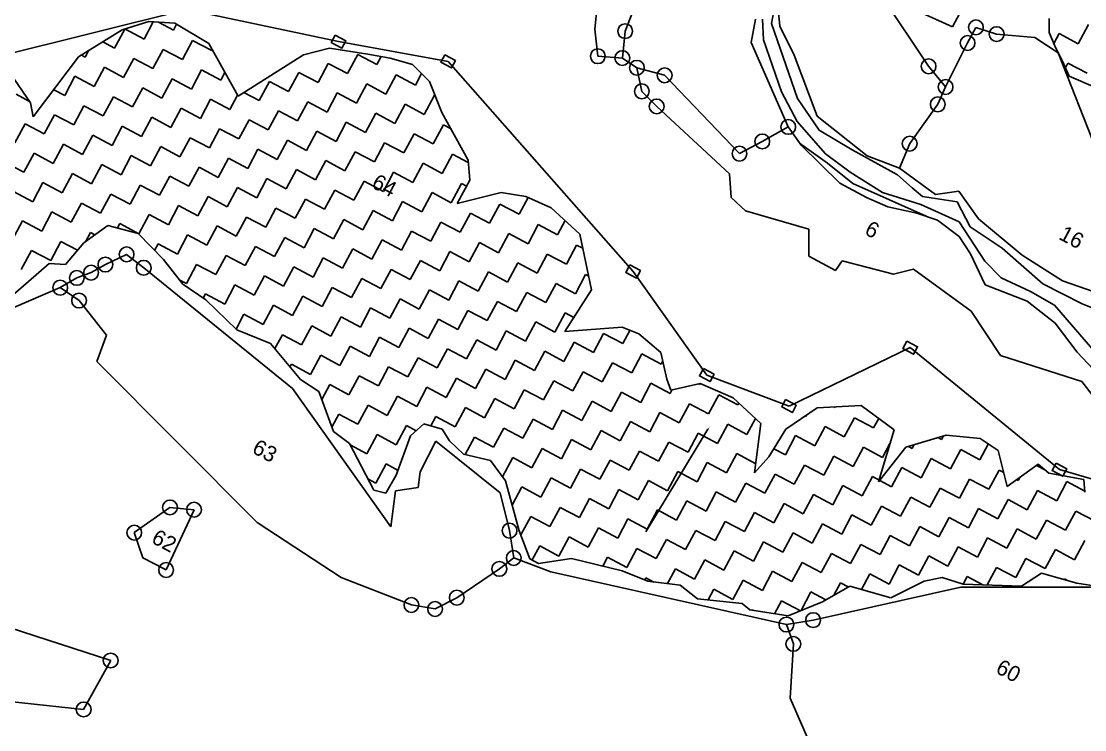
# Model space of a CAD drawing. Header units: metres. Extents: x 345339 to 348404, y 1759591 to 1762525.
# Drawn here: x 347132 to 347740, y 1760143 to 1760547 of the extents above; entities that cross this region are included whole.
import ezdxf

# ---------------------------------------------------------------- set-up
doc = ezdxf.new("R2010")
doc.units = ezdxf.units.M
for name, color, linetype in [('LINE_WATER', 4, 'Continuous'), ('POLY_HATCH', 12, 'Continuous'), ('POLY_PARCEL', 6, 'Continuous'), ('POLY_WATER', 4, 'Continuous'), ('SYM_ARROW', 1, 'Continuous'), ('TEXT_PARCEL', 7, 'Continuous')]:
    doc.layers.add(name, color=color, linetype=linetype)
doc.styles.add('TEXT_MAP', font='')
doc.styles.get('TEXT_MAP').set_extended_font_data('Kruti Dev 050')

msp = doc.modelspace()

# ---------------------------------------------------------------- linework, layer by layer
for points in [[(347311.3, 1760539.58), (347317.41, 1760536.33), (347315.15, 1760532.1), (347309.04, 1760535.36)], [(347373.98, 1760528.26), (347380.09, 1760525), (347377.84, 1760520.77), (347371.73, 1760524.03)], [(347479.72, 1760408.17), (347485.83, 1760404.92), (347483.58, 1760400.69), (347477.47, 1760403.95)], [(347638.13, 1760364.64), (347644.24, 1760361.38), (347641.99, 1760357.15), (347635.88, 1760360.41)], [(347521.8, 1760348.97), (347527.91, 1760345.72), (347525.66, 1760341.49), (347519.55, 1760344.75)], [(347568.82, 1760331.28), (347574.93, 1760328.02), (347572.68, 1760323.8), (347566.57, 1760327.05)], [(347723.39, 1760294.91), (347729.5, 1760291.66), (347727.25, 1760287.43), (347721.14, 1760290.69)]]:
    msp.add_lwpolyline(points, close=True)
for centre in [(347677.59, 1760543.97), (347477.09, 1760541.79), (347689.44, 1760540.11), (347672.84, 1760535.06), (347461.47, 1760527.48), (347475.48, 1760526.41), (347483.79, 1760520.88), (347650.54, 1760521.72), (347499.67, 1760516.58), (347486.62, 1760507.4), (347660.25, 1760509.89), (347495.12, 1760498.79), (347655.8, 1760500.01), (347570.3, 1760487.06), (347555.45, 1760478.76), (347639.73, 1760477.51), (347542.46, 1760471.79), (347192.1, 1760414.23), (347171.81, 1760403.79), (347180, 1760408.41), (347201.91, 1760406.54), (347163.66, 1760400.77), (347154.15, 1760395.21), (347164.94, 1760387.83), (347216.89, 1760269.59), (347230.68, 1760268.29), (347196.47, 1760255.2), (347411, 1760256.32), (347413.41, 1760240.72), (347214.7, 1760233.83), (347405.18, 1760234.48), (347380.86, 1760218.01), (347354.92, 1760213.85), (347368.43, 1760211.56), (347584.55, 1760205.16), (347569.31, 1760202.66), (347573.23, 1760191.58), (347183.03, 1760182.1), (347167.54, 1760154.12)]:
    msp.add_circle(centre, 4.23)
at = {"layer": 'LINE_WATER'}
for p, q in [((347560.65, 1760546.09), (347563.82, 1760562.92)), ((347556.21, 1760536.88), (347555.53, 1760548.58)), ((347575.57, 1760503.39), (347560.65, 1760546.09)), ((347566.43, 1760507.12), (347556.21, 1760536.88)), ((347575.38, 1760490.19), (347566.43, 1760507.12)), ((347587.92, 1760485.23), (347575.57, 1760503.39)), ((347591.61, 1760471.7), (347575.38, 1760490.19)), ((347606.85, 1760473.99), (347587.92, 1760485.23)), ((347592.67, 1760466.34), (347576.81, 1760477.75)), ((347605.76, 1760461.27), (347591.61, 1760471.7)), ((347632.8, 1760459.59), (347606.85, 1760473.99)), ((347607.17, 1760454.82), (347592.67, 1760466.34)), ((347624.28, 1760449.66), (347605.76, 1760461.27)), ((347641.07, 1760452.28), (347632.8, 1760459.59)), ((347649.21, 1760436.02), (347607.17, 1760454.82)), ((347647.13, 1760447.32), (347641.07, 1760452.28)), ((347646.06, 1760442.68), (347624.28, 1760449.66)), ((347666.95, 1760444.29), (347647.13, 1760447.32)), ((347668, 1760432.73), (347646.06, 1760442.68)), ((347674.36, 1760429.91), (347666.95, 1760444.29)), ((347682.76, 1760410.39), (347668, 1760432.73)), ((347692.65, 1760417.84), (347674.36, 1760429.91)), ((347715.92, 1760397.33), (347692.65, 1760417.84)), ((347692.12, 1760400.77), (347682.76, 1760410.39)), ((347708.85, 1760393.02), (347692.12, 1760400.77)), ((347738.28, 1760386), (347715.92, 1760397.33)), ((347722.61, 1760385.11), (347708.85, 1760393.02)), ((347759.52, 1760342.14), (347722.61, 1760385.11)), ((347747.78, 1760382.09), (347738.28, 1760386))]:
    msp.add_line(p, q, dxfattribs=at)
at = {"layer": 'POLY_HATCH'}
for p, q in [((347664.29, 1760544.36), (347671.46, 1760557.82)), ((347644.85, 1760552.95), (347664.29, 1760544.36)), ((347719.55, 1760548.94), (347719.56, 1760541.06)), ((347189.57, 1760542.58), (347164.66, 1760527.07)), ((347204.85, 1760547.23), (347189.57, 1760542.58)), ((347219.74, 1760546.33), (347204.85, 1760547.23)), ((347239.15, 1760534.71), (347219.74, 1760546.33)), ((347719.56, 1760541.06), (347722.49, 1760533.71)), ((347255.83, 1760504.72), (347239.15, 1760534.71)), ((347308.05, 1760532.01), (347293.3, 1760528.36)), ((347329.95, 1760528.66), (347308.05, 1760532.01)), ((347722.49, 1760533.71), (347727.82, 1760522.99)), ((347137.2, 1760500.76), (347121.36, 1760523.91)), ((347164.66, 1760527.07), (347138.77, 1760492.89)), ((347293.3, 1760528.36), (347255.83, 1760504.72)), ((347342.78, 1760526.3), (347329.95, 1760528.66)), ((347355.58, 1760522.68), (347342.78, 1760526.3)), ((347365.19, 1760513.09), (347355.58, 1760522.68)), ((347727.82, 1760522.99), (347730.97, 1760516.05)), ((347372.32, 1760495.22), (347365.19, 1760513.09)), ((347730.97, 1760516.05), (347745.97, 1760509.64)), ((347138.77, 1760492.89), (347137.2, 1760500.76)), ((347387.29, 1760468.05), (347372.32, 1760495.22)), ((347388.26, 1760456.66), (347387.29, 1760468.05)), ((347381.1, 1760443.21), (347388.26, 1760456.66)), ((347406.28, 1760449.62), (347381.1, 1760443.21)), ((347420.37, 1760447.23), (347406.28, 1760449.62)), ((347434.87, 1760440.79), (347420.37, 1760447.23)), ((347451.16, 1760425.71), (347434.87, 1760440.79)), ((347167.67, 1760420.82), (347181.32, 1760430.81)), ((347181.32, 1760430.81), (347198.63, 1760426.06)), ((347157.24, 1760408.46), (347167.67, 1760420.82)), ((347198.63, 1760426.06), (347213.17, 1760411.29)), ((347457.93, 1760393.96), (347451.16, 1760425.71)), ((347136.02, 1760398.66), (347147.9, 1760408.96)), ((347147.9, 1760408.96), (347157.24, 1760408.46)), ((347213.17, 1760411.29), (347224.18, 1760397.1)), ((347121.8, 1760386.41), (347136.02, 1760398.66)), ((347224.18, 1760397.1), (347237.34, 1760388.17)), ((347442.67, 1760370.11), (347457.93, 1760393.96)), ((347237.34, 1760388.17), (347255.1, 1760371.03)), ((347475.33, 1760372.54), (347442.67, 1760370.11)), ((347484.83, 1760368.75), (347475.33, 1760372.54)), ((347255.1, 1760371.03), (347274.41, 1760363.34)), ((347497.48, 1760358.16), (347484.83, 1760368.75)), ((347274.41, 1760363.34), (347291.58, 1760342.68)), ((347500.88, 1760342.91), (347497.48, 1760358.16)), ((347291.58, 1760342.68), (347302.02, 1760335.84)), ((347503.24, 1760336.53), (347500.88, 1760342.91)), ((347302.02, 1760335.84), (347310.28, 1760312.89)), ((347520.02, 1760340.39), (347503.24, 1760336.53)), ((347538.77, 1760332.32), (347520.02, 1760340.39)), ((347554.57, 1760317.51), (347538.77, 1760332.32)), ((347586.89, 1760326.51), (347568.89, 1760314.35)), ((347611.95, 1760327.87), (347586.89, 1760326.51)), ((347630.8, 1760313.99), (347611.95, 1760327.87)), ((347354.44, 1760310.47), (347361.94, 1760317.35)), ((347361.94, 1760317.35), (347372.48, 1760314.29)), ((347551.07, 1760289.31), (347554.57, 1760317.51)), ((347310.28, 1760312.89), (347319.45, 1760306.09)), ((347372.48, 1760314.29), (347376.61, 1760307.62)), ((347568.89, 1760314.35), (347559.13, 1760298.44)), ((347621.95, 1760284.16), (347630.8, 1760313.99)), ((347660.54, 1760310.93), (347637.62, 1760303.96)), ((347679.95, 1760308.91), (347660.54, 1760310.93)), ((347319.45, 1760306.09), (347333.43, 1760279.45)), ((347346.28, 1760287.95), (347354.44, 1760310.47)), ((347376.61, 1760307.62), (347384.75, 1760300.08)), ((347690.39, 1760302.07), (347679.95, 1760308.91)), ((347384.75, 1760300.08), (347400.07, 1760296.39)), ((347637.62, 1760303.96), (347621.95, 1760284.16)), ((347695.42, 1760281.48), (347690.39, 1760302.07)), ((347400.07, 1760296.39), (347408.62, 1760284.8)), ((347559.13, 1760298.44), (347551.07, 1760289.31)), ((347713.19, 1760294.4), (347695.42, 1760281.48)), ((347719.37, 1760289.18), (347713.19, 1760294.4)), ((347340.21, 1760277.76), (347346.28, 1760287.95)), ((347739.25, 1760285.63), (347719.37, 1760289.18)), ((347408.62, 1760284.8), (347416.49, 1760256.3)), ((347739.82, 1760278.29), (347739.25, 1760285.63)), ((347333.43, 1760279.45), (347340.21, 1760277.76)), ((347416.49, 1760256.3), (347422.65, 1760240.23)), ((347422.65, 1760240.23), (347427.64, 1760237.57)), ((347427.64, 1760237.57), (347446.41, 1760240.36)), ((347446.41, 1760240.36), (347475.29, 1760233.29)), ((347475.29, 1760233.29), (347490.05, 1760227.35)), ((347703.57, 1760224.65), (347715.13, 1760231.93)), ((347715.13, 1760231.93), (347735.2, 1760226.35)), ((347490.05, 1760227.35), (347508.55, 1760225.18)), ((347628.91, 1760217.98), (347648.04, 1760227.37)), ((347648.04, 1760227.37), (347658.21, 1760229.63)), ((347658.21, 1760229.63), (347670.24, 1760225.78)), ((347670.24, 1760225.78), (347703.57, 1760224.65)), ((347735.2, 1760226.35), (347745.27, 1760224.82)), ((347508.55, 1760225.18), (347518.46, 1760217.35)), ((347589.93, 1760215.72), (347605.58, 1760224.66)), ((347605.58, 1760224.66), (347628.91, 1760217.98)), ((347518.46, 1760217.35), (347543.91, 1760214.66)), ((347543.91, 1760214.66), (347548.37, 1760211)), ((347570.27, 1760207.65), (347589.93, 1760215.72)), ((347548.37, 1760211), (347570.27, 1760207.65))]:
    msp.add_line(p, q, dxfattribs=at)
at = {"layer": 'POLY_HATCH', "linetype": 'Continuous'}
for p, q in [((347185.24, 1760532.11), (347191.06, 1760543.03)), ((347191.14, 1760543.06), (347202.06, 1760537.23)), ((347202.06, 1760537.23), (347207.31, 1760547.08)), ((347210.38, 1760546.9), (347218.88, 1760542.36)), ((347218.88, 1760542.36), (347220.69, 1760545.76)), ((347736.08, 1760534.53), (347741.93, 1760545.51)), ((347178.51, 1760535.69), (347185.24, 1760532.11)), ((347224.01, 1760525.54), (347229.86, 1760536.51)), ((347229.86, 1760536.51), (347240.84, 1760530.67)), ((347722.09, 1760534.72), (347725.11, 1760540.38)), ((347725.11, 1760540.38), (347736.08, 1760534.53)), ((347168.42, 1760526.98), (347170.35, 1760530.61)), ((347207.19, 1760520.41), (347213.04, 1760531.39)), ((347213.04, 1760531.39), (347224.01, 1760525.54)), ((347240.84, 1760530.67), (347241.11, 1760531.19)), ((347166.31, 1760528.1), (347168.42, 1760526.98)), ((347190.37, 1760515.28), (347196.21, 1760526.26)), ((347196.21, 1760526.26), (347207.19, 1760520.41)), ((347318.38, 1760517.53), (347324.23, 1760528.51)), ((347324.23, 1760528.51), (347335.21, 1760522.66)), ((347335.21, 1760522.66), (347337.65, 1760527.25)), ((347728.79, 1760520.85), (347730.23, 1760523.56)), ((347730.23, 1760523.56), (347741.21, 1760517.71)), ((347173.54, 1760510.16), (347179.39, 1760521.13)), ((347179.39, 1760521.13), (347190.37, 1760515.28)), ((347229.14, 1760508.72), (347234.99, 1760519.69)), ((347234.99, 1760519.69), (347245.96, 1760513.84)), ((347245.96, 1760513.84), (347248.31, 1760518.24)), ((347284.74, 1760507.28), (347290.58, 1760518.25)), ((347290.58, 1760518.25), (347301.56, 1760512.4)), ((347301.56, 1760512.4), (347307.41, 1760523.38)), ((347307.41, 1760523.38), (347318.38, 1760517.53)), ((347357.16, 1760510.97), (347360.68, 1760517.59)), ((347156.72, 1760505.03), (347162.57, 1760516)), ((347162.57, 1760516), (347173.54, 1760510.16)), ((347212.32, 1760503.59), (347218.16, 1760514.56)), ((347218.16, 1760514.56), (347229.14, 1760508.72)), ((347267.91, 1760502.15), (347273.76, 1760513.12)), ((347273.76, 1760513.12), (347284.74, 1760507.28)), ((347323.51, 1760500.71), (347329.36, 1760511.68)), ((347329.36, 1760511.68), (347340.33, 1760505.84)), ((347340.33, 1760505.84), (347346.18, 1760516.81)), ((347346.18, 1760516.81), (347357.16, 1760510.97)), ((347128.92, 1760505.75), (347136.58, 1760501.67)), ((347150.48, 1760508.35), (347156.72, 1760505.03)), ((347195.49, 1760498.46), (347201.34, 1760509.44)), ((347201.34, 1760509.44), (347212.32, 1760503.59)), ((347251.09, 1760497.02), (347255.5, 1760505.3)), ((347259.15, 1760506.82), (347267.91, 1760502.15)), ((347306.69, 1760495.58), (347312.54, 1760506.56)), ((347312.54, 1760506.56), (347323.51, 1760500.71)), ((347161.85, 1760488.21), (347167.7, 1760499.18)), ((347167.7, 1760499.18), (347178.67, 1760493.33)), ((347178.67, 1760493.33), (347184.52, 1760504.31)), ((347184.52, 1760504.31), (347195.49, 1760498.46)), ((347234.27, 1760491.89), (347240.12, 1760502.87)), ((347240.12, 1760502.87), (347251.09, 1760497.02)), ((347289.86, 1760490.45), (347295.71, 1760501.43)), ((347295.71, 1760501.43), (347306.69, 1760495.58)), ((347345.46, 1760489.01), (347351.31, 1760499.99)), ((347351.31, 1760499.99), (347362.29, 1760494.14)), ((347362.29, 1760494.14), (347368.13, 1760505.12)), ((347368.13, 1760505.12), (347368.43, 1760504.96)), ((347145.02, 1760483.08), (347150.87, 1760494.05)), ((347150.87, 1760494.05), (347161.85, 1760488.21)), ((347217.44, 1760486.77), (347223.29, 1760497.74)), ((347223.29, 1760497.74), (347234.27, 1760491.89)), ((347273.04, 1760485.33), (347278.89, 1760496.3)), ((347278.89, 1760496.3), (347289.86, 1760490.45)), ((347328.64, 1760483.89), (347334.49, 1760494.86)), ((347334.49, 1760494.86), (347345.46, 1760489.01)), ((347128.2, 1760477.95), (347134.05, 1760488.92)), ((347134.05, 1760488.92), (347145.02, 1760483.08)), ((347183.8, 1760476.51), (347189.65, 1760487.49)), ((347189.65, 1760487.49), (347200.62, 1760481.64)), ((347200.62, 1760481.64), (347206.47, 1760492.61)), ((347206.47, 1760492.61), (347217.44, 1760486.77)), ((347256.22, 1760480.2), (347262.07, 1760491.17)), ((347262.07, 1760491.17), (347273.04, 1760485.33)), ((347311.82, 1760478.76), (347317.66, 1760489.73)), ((347317.66, 1760489.73), (347328.64, 1760483.89)), ((347367.41, 1760477.32), (347373.26, 1760488.29)), ((347373.26, 1760488.29), (347377.33, 1760486.13)), ((347166.98, 1760471.38), (347172.82, 1760482.36)), ((347172.82, 1760482.36), (347183.8, 1760476.51)), ((347222.57, 1760469.94), (347228.42, 1760480.92)), ((347228.42, 1760480.92), (347239.4, 1760475.07)), ((347239.4, 1760475.07), (347245.24, 1760486.05)), ((347245.24, 1760486.05), (347256.22, 1760480.2)), ((347294.99, 1760473.63), (347300.84, 1760484.61)), ((347300.84, 1760484.61), (347311.82, 1760478.76)), ((347350.59, 1760472.19), (347356.44, 1760483.17)), ((347356.44, 1760483.17), (347367.41, 1760477.32)), ((347150.15, 1760466.25), (347156, 1760477.23)), ((347156, 1760477.23), (347166.98, 1760471.38)), ((347205.75, 1760464.81), (347211.6, 1760475.79)), ((347211.6, 1760475.79), (347222.57, 1760469.94)), ((347278.17, 1760468.5), (347284.02, 1760479.48)), ((347284.02, 1760479.48), (347294.99, 1760473.63)), ((347333.77, 1760467.06), (347339.61, 1760478.04)), ((347339.61, 1760478.04), (347350.59, 1760472.19)), ((347133.33, 1760461.13), (347139.18, 1760472.1)), ((347139.18, 1760472.1), (347150.15, 1760466.25)), ((347188.93, 1760459.69), (347194.77, 1760470.66)), ((347194.77, 1760470.66), (347205.75, 1760464.81)), ((347244.52, 1760458.25), (347250.37, 1760469.22)), ((347250.37, 1760469.22), (347261.35, 1760463.38)), ((347261.35, 1760463.38), (347267.19, 1760474.35)), ((347267.19, 1760474.35), (347278.17, 1760468.5)), ((347316.94, 1760461.94), (347322.79, 1760472.91)), ((347322.79, 1760472.91), (347333.77, 1760467.06)), ((347372.54, 1760460.5), (347378.39, 1760471.47)), ((347378.39, 1760471.47), (347387.41, 1760466.66)), ((347122.35, 1760466.97), (347133.33, 1760461.13)), ((347172.1, 1760454.56), (347177.95, 1760465.53)), ((347177.95, 1760465.53), (347188.93, 1760459.69)), ((347227.7, 1760453.12), (347233.55, 1760464.09)), ((347233.55, 1760464.09), (347244.52, 1760458.25)), ((347300.12, 1760456.81), (347305.97, 1760467.78)), ((347305.97, 1760467.78), (347316.94, 1760461.94)), ((347355.72, 1760455.37), (347361.57, 1760466.34)), ((347361.57, 1760466.34), (347372.54, 1760460.5)), ((347155.28, 1760449.43), (347161.13, 1760460.41)), ((347161.13, 1760460.41), (347172.1, 1760454.56)), ((347210.88, 1760447.99), (347216.72, 1760458.97)), ((347216.72, 1760458.97), (347227.7, 1760453.12)), ((347266.47, 1760446.55), (347272.32, 1760457.53)), ((347272.32, 1760457.53), (347283.3, 1760451.68)), ((347283.3, 1760451.68), (347289.15, 1760462.66)), ((347289.15, 1760462.66), (347300.12, 1760456.81)), ((347338.89, 1760450.24), (347344.74, 1760461.22)), ((347344.74, 1760461.22), (347355.72, 1760455.37)), ((347138.46, 1760444.3), (347144.3, 1760455.28)), ((347144.3, 1760455.28), (347155.28, 1760449.43)), ((347194.05, 1760442.86), (347199.9, 1760453.84)), ((347199.9, 1760453.84), (347210.88, 1760447.99)), ((347249.65, 1760441.42), (347255.5, 1760452.4)), ((347255.5, 1760452.4), (347266.47, 1760446.55)), ((347305.25, 1760439.98), (347311.1, 1760450.96)), ((347311.1, 1760450.96), (347322.07, 1760445.11)), ((347322.07, 1760445.11), (347327.92, 1760456.09)), ((347327.92, 1760456.09), (347338.89, 1760450.24)), ((347377.67, 1760443.67), (347383.52, 1760454.65)), ((347383.52, 1760454.65), (347386.38, 1760453.12)), ((347127.48, 1760450.15), (347138.46, 1760444.3)), ((347177.23, 1760437.74), (347183.08, 1760448.71)), ((347183.08, 1760448.71), (347194.05, 1760442.86)), ((347232.83, 1760436.3), (347238.68, 1760447.27)), ((347238.68, 1760447.27), (347249.65, 1760441.42)), ((347288.43, 1760434.86), (347294.27, 1760445.83)), ((347294.27, 1760445.83), (347305.25, 1760439.98)), ((347360.85, 1760438.55), (347366.69, 1760449.52)), ((347366.69, 1760449.52), (347377.67, 1760443.67)), ((347416.44, 1760437.11), (347421.56, 1760446.7)), ((347143.59, 1760427.48), (347149.43, 1760438.46)), ((347149.43, 1760438.46), (347160.41, 1760432.61)), ((347160.41, 1760432.61), (347166.26, 1760443.58)), ((347166.26, 1760443.58), (347177.23, 1760437.74)), ((347216.01, 1760431.17), (347221.85, 1760442.14)), ((347221.85, 1760442.14), (347232.83, 1760436.3)), ((347271.6, 1760429.73), (347277.45, 1760440.7)), ((347277.45, 1760440.7), (347288.43, 1760434.86)), ((347327.2, 1760428.29), (347333.05, 1760439.26)), ((347333.05, 1760439.26), (347344.02, 1760433.42)), ((347344.02, 1760433.42), (347349.87, 1760444.39)), ((347349.87, 1760444.39), (347360.85, 1760438.55)), ((347399.62, 1760431.98), (347405.47, 1760442.95)), ((347405.47, 1760442.95), (347416.44, 1760437.11)), ((347126.76, 1760422.35), (347132.61, 1760433.33)), ((347132.61, 1760433.33), (347143.59, 1760427.48)), ((347199.18, 1760426.04), (347205.03, 1760437.02)), ((347205.03, 1760437.02), (347216.01, 1760431.17)), ((347254.78, 1760424.6), (347260.63, 1760435.58)), ((347260.63, 1760435.58), (347271.6, 1760429.73)), ((347310.38, 1760423.16), (347316.22, 1760434.14)), ((347316.22, 1760434.14), (347327.2, 1760428.29)), ((347365.97, 1760421.72), (347371.82, 1760432.7)), ((347371.82, 1760432.7), (347382.8, 1760426.85)), ((347382.8, 1760426.85), (347388.64, 1760437.83)), ((347388.64, 1760437.83), (347399.62, 1760431.98)), ((347438.39, 1760425.41), (347442.72, 1760433.52)), ((347168.57, 1760421.48), (347171.38, 1760426.76)), ((347171.38, 1760426.76), (347173.93, 1760425.4)), ((347186.83, 1760429.3), (347188.21, 1760431.89)), ((347188.21, 1760431.89), (347199.18, 1760426.04)), ((347237.96, 1760419.47), (347243.8, 1760430.45)), ((347243.8, 1760430.45), (347254.78, 1760424.6)), ((347293.55, 1760418.03), (347299.4, 1760429.01)), ((347299.4, 1760429.01), (347310.38, 1760423.16)), ((347349.15, 1760416.59), (347355, 1760427.57)), ((347355, 1760427.57), (347365.97, 1760421.72)), ((347421.57, 1760420.28), (347427.42, 1760431.26)), ((347427.42, 1760431.26), (347438.39, 1760425.41)), ((347148.71, 1760410.66), (347154.56, 1760421.63)), ((347154.56, 1760421.63), (347164.08, 1760416.56)), ((347208.14, 1760416.4), (347210.16, 1760420.19)), ((347210.16, 1760420.19), (347221.13, 1760414.35)), ((347221.13, 1760414.35), (347226.98, 1760425.32)), ((347226.98, 1760425.32), (347237.96, 1760419.47)), ((347276.73, 1760412.91), (347282.58, 1760423.88)), ((347282.58, 1760423.88), (347293.55, 1760418.03)), ((347332.33, 1760411.47), (347338.17, 1760422.44)), ((347338.17, 1760422.44), (347349.15, 1760416.59)), ((347387.92, 1760410.03), (347393.77, 1760421)), ((347393.77, 1760421), (347404.75, 1760415.15)), ((347404.75, 1760415.15), (347410.59, 1760426.13)), ((347410.59, 1760426.13), (347421.57, 1760420.28)), ((347131.89, 1760405.53), (347137.74, 1760416.5)), ((347137.74, 1760416.5), (347148.71, 1760410.66)), ((347259.91, 1760407.78), (347265.75, 1760418.75)), ((347265.75, 1760418.75), (347276.73, 1760412.91)), ((347315.5, 1760406.34), (347321.35, 1760417.31)), ((347321.35, 1760417.31), (347332.33, 1760411.47)), ((347371.1, 1760404.9), (347376.95, 1760415.87)), ((347376.95, 1760415.87), (347387.92, 1760410.03)), ((347426.7, 1760403.46), (347432.55, 1760414.43)), ((347432.55, 1760414.43), (347443.52, 1760408.59)), ((347443.52, 1760408.59), (347449.37, 1760419.56)), ((347449.37, 1760419.56), (347452.87, 1760417.7)), ((347226.26, 1760397.52), (347232.11, 1760408.5)), ((347232.11, 1760408.5), (347243.08, 1760402.65)), ((347243.08, 1760402.65), (347248.93, 1760413.63)), ((347248.93, 1760413.63), (347259.91, 1760407.78)), ((347298.68, 1760401.21), (347304.53, 1760412.19)), ((347304.53, 1760412.19), (347315.5, 1760406.34)), ((347354.28, 1760399.77), (347360.13, 1760410.75)), ((347360.13, 1760410.75), (347371.1, 1760404.9)), ((347409.88, 1760398.33), (347415.72, 1760409.31)), ((347415.72, 1760409.31), (347426.7, 1760403.46)), ((347265.03, 1760390.95), (347270.88, 1760401.93)), ((347270.88, 1760401.93), (347281.86, 1760396.08)), ((347281.86, 1760396.08), (347287.71, 1760407.06)), ((347287.71, 1760407.06), (347298.68, 1760401.21)), ((347337.45, 1760394.64), (347343.3, 1760405.62)), ((347343.3, 1760405.62), (347354.28, 1760399.77)), ((347393.05, 1760393.2), (347398.9, 1760404.18)), ((347398.9, 1760404.18), (347409.88, 1760398.33)), ((347448.65, 1760391.76), (347454.5, 1760402.74)), ((347454.5, 1760402.74), (347456.26, 1760401.8)), ((347222.15, 1760399.71), (347226.26, 1760397.52)), ((347248.21, 1760385.83), (347254.06, 1760396.8)), ((347254.06, 1760396.8), (347265.03, 1760390.95)), ((347320.63, 1760389.52), (347326.48, 1760400.49)), ((347326.48, 1760400.49), (347337.45, 1760394.64)), ((347376.23, 1760388.08), (347382.08, 1760399.05)), ((347382.08, 1760399.05), (347393.05, 1760393.2)), ((347431.83, 1760386.64), (347437.67, 1760397.61)), ((347437.67, 1760397.61), (347448.65, 1760391.76)), ((347235.89, 1760389.15), (347237.24, 1760391.67)), ((347237.24, 1760391.67), (347248.21, 1760385.83)), ((347286.99, 1760379.26), (347292.83, 1760390.24)), ((347292.83, 1760390.24), (347303.81, 1760384.39)), ((347303.81, 1760384.39), (347309.66, 1760395.36)), ((347309.66, 1760395.36), (347320.63, 1760389.52)), ((347359.41, 1760382.95), (347365.25, 1760393.92)), ((347365.25, 1760393.92), (347376.23, 1760388.08)), ((347415, 1760381.51), (347420.85, 1760392.48)), ((347420.85, 1760392.48), (347431.83, 1760386.64)), ((347270.16, 1760374.13), (347276.01, 1760385.11)), ((347276.01, 1760385.11), (347286.99, 1760379.26)), ((347325.76, 1760372.69), (347331.61, 1760383.67)), ((347331.61, 1760383.67), (347342.58, 1760377.82)), ((347342.58, 1760377.82), (347348.43, 1760388.8)), ((347348.43, 1760388.8), (347359.41, 1760382.95)), ((347398.18, 1760376.38), (347404.03, 1760387.36)), ((347404.03, 1760387.36), (347415, 1760381.51)), ((347254.65, 1760371.47), (347259.19, 1760379.98)), ((347259.19, 1760379.98), (347270.16, 1760374.13)), ((347308.94, 1760367.56), (347314.78, 1760378.54)), ((347314.78, 1760378.54), (347325.76, 1760372.69)), ((347381.36, 1760371.25), (347387.2, 1760382.23)), ((347387.2, 1760382.23), (347398.18, 1760376.38)), ((347436.95, 1760369.81), (347442.8, 1760380.79)), ((347442.8, 1760380.79), (347447.8, 1760378.13)), ((347292.11, 1760362.44), (347297.96, 1760373.41)), ((347297.96, 1760373.41), (347308.94, 1760367.56)), ((347347.71, 1760361), (347353.56, 1760371.97)), ((347353.56, 1760371.97), (347364.53, 1760366.12)), ((347364.53, 1760366.12), (347370.38, 1760377.1)), ((347370.38, 1760377.1), (347381.36, 1760371.25)), ((347420.13, 1760364.69), (347425.98, 1760375.66)), ((347425.98, 1760375.66), (347436.95, 1760369.81)), ((347276.91, 1760360.34), (347281.14, 1760368.28)), ((347281.14, 1760368.28), (347292.11, 1760362.44)), ((347330.89, 1760355.87), (347336.74, 1760366.84)), ((347336.74, 1760366.84), (347347.71, 1760361)), ((347403.31, 1760359.56), (347409.16, 1760370.53)), ((347409.16, 1760370.53), (347420.13, 1760364.69)), ((347458.9, 1760358.12), (347464.75, 1760369.09)), ((347464.75, 1760369.09), (347475.73, 1760363.25)), ((347475.73, 1760363.25), (347479.74, 1760370.78)), ((347314.06, 1760350.74), (347319.91, 1760361.72)), ((347319.91, 1760361.72), (347330.89, 1760355.87)), ((347369.66, 1760349.3), (347375.51, 1760360.28)), ((347375.51, 1760360.28), (347386.48, 1760354.43)), ((347386.48, 1760354.43), (347392.33, 1760365.41)), ((347392.33, 1760365.41), (347403.31, 1760359.56)), ((347442.08, 1760352.99), (347447.93, 1760363.97)), ((347447.93, 1760363.97), (347458.9, 1760358.12)), ((347297.24, 1760345.61), (347303.09, 1760356.59)), ((347303.09, 1760356.59), (347314.06, 1760350.74)), ((347352.84, 1760344.17), (347358.69, 1760355.15)), ((347358.69, 1760355.15), (347369.66, 1760349.3)), ((347408.44, 1760342.73), (347414.28, 1760353.71)), ((347414.28, 1760353.71), (347425.26, 1760347.86)), ((347425.26, 1760347.86), (347431.11, 1760358.84)), ((347431.11, 1760358.84), (347442.08, 1760352.99)), ((347480.86, 1760346.42), (347486.7, 1760357.4)), ((347486.7, 1760357.4), (347497.68, 1760351.55)), ((347285.49, 1760350.01), (347286.27, 1760351.46)), ((347286.27, 1760351.46), (347297.24, 1760345.61)), ((347336.02, 1760339.05), (347341.86, 1760350.02)), ((347341.86, 1760350.02), (347352.84, 1760344.17)), ((347391.61, 1760337.61), (347397.46, 1760348.58)), ((347397.46, 1760348.58), (347408.44, 1760342.73)), ((347464.03, 1760341.29), (347469.88, 1760352.27)), ((347469.88, 1760352.27), (347480.86, 1760346.42)), ((347497.68, 1760351.55), (347498.58, 1760353.24)), ((347319.19, 1760333.92), (347325.04, 1760344.89)), ((347325.04, 1760344.89), (347336.02, 1760339.05)), ((347374.79, 1760332.48), (347380.64, 1760343.45)), ((347380.64, 1760343.45), (347391.61, 1760337.61)), ((347430.39, 1760331.04), (347436.23, 1760342.01)), ((347436.23, 1760342.01), (347447.21, 1760336.17)), ((347447.21, 1760336.17), (347453.06, 1760347.14)), ((347453.06, 1760347.14), (347464.03, 1760341.29)), ((347303.67, 1760331.24), (347308.22, 1760339.77)), ((347308.22, 1760339.77), (347319.19, 1760333.92)), ((347357.97, 1760327.35), (347363.81, 1760338.33)), ((347363.81, 1760338.33), (347374.79, 1760332.48)), ((347413.56, 1760325.91), (347419.41, 1760336.89)), ((347419.41, 1760336.89), (347430.39, 1760331.04)), ((347469.16, 1760324.47), (347475.01, 1760335.45)), ((347475.01, 1760335.45), (347485.98, 1760329.6)), ((347485.98, 1760329.6), (347491.83, 1760340.58)), ((347491.83, 1760340.58), (347502.81, 1760334.73)), ((347502.81, 1760334.73), (347503.84, 1760336.67)), ((347519.05, 1760340.16), (347519.63, 1760339.86)), ((347519.63, 1760339.86), (347519.9, 1760340.36)), ((347341.14, 1760322.22), (347346.99, 1760333.2)), ((347346.99, 1760333.2), (347357.97, 1760327.35)), ((347396.74, 1760320.78), (347402.59, 1760331.76)), ((347402.59, 1760331.76), (347413.56, 1760325.91)), ((347452.34, 1760319.34), (347458.19, 1760330.32)), ((347458.19, 1760330.32), (347469.16, 1760324.47)), ((347524.76, 1760323.03), (347530.61, 1760334.01)), ((347530.61, 1760334.01), (347541.58, 1760328.16)), ((347541.58, 1760328.16), (347542.12, 1760329.18)), ((347309.35, 1760315.45), (347313.34, 1760322.94)), ((347313.34, 1760322.94), (347324.32, 1760317.1)), ((347324.32, 1760317.1), (347330.17, 1760328.07)), ((347330.17, 1760328.07), (347341.14, 1760322.22)), ((347379.92, 1760315.66), (347385.76, 1760326.63)), ((347385.76, 1760326.63), (347396.74, 1760320.78)), ((347435.51, 1760314.22), (347441.36, 1760325.19)), ((347441.36, 1760325.19), (347452.34, 1760319.34)), ((347491.11, 1760312.78), (347496.96, 1760323.75)), ((347496.96, 1760323.75), (347507.93, 1760317.9)), ((347507.93, 1760317.9), (347513.78, 1760328.88)), ((347513.78, 1760328.88), (347524.76, 1760323.03)), ((347596.59, 1760327.03), (347597.18, 1760326.72)), ((347597.18, 1760326.72), (347597.37, 1760327.08)), ((347366.09, 1760316.14), (347368.94, 1760321.5)), ((347368.94, 1760321.5), (347379.92, 1760315.66)), ((347418.69, 1760309.09), (347424.54, 1760320.06)), ((347424.54, 1760320.06), (347435.51, 1760314.22)), ((347474.29, 1760307.65), (347480.14, 1760318.62)), ((347480.14, 1760318.62), (347491.11, 1760312.78)), ((347529.89, 1760306.21), (347535.73, 1760317.18)), ((347535.73, 1760317.18), (347546.71, 1760311.34)), ((347546.71, 1760311.34), (347551.52, 1760320.36)), ((347579.94, 1760321.81), (347580.35, 1760321.59)), ((347580.35, 1760321.59), (347580.77, 1760322.37)), ((347602.31, 1760309.9), (347608.15, 1760320.87)), ((347608.15, 1760320.87), (347619.13, 1760315.03)), ((347619.13, 1760315.03), (347622.02, 1760320.45)), ((347329.45, 1760300.27), (347335.3, 1760311.25)), ((347335.3, 1760311.25), (347346.27, 1760305.4)), ((347346.27, 1760305.4), (347352.12, 1760316.38)), ((347352.12, 1760316.38), (347357.66, 1760313.42)), ((347401.87, 1760303.96), (347407.72, 1760314.94)), ((347407.72, 1760314.94), (347418.69, 1760309.09)), ((347457.47, 1760302.52), (347463.31, 1760313.5)), ((347463.31, 1760313.5), (347474.29, 1760307.65)), ((347513.06, 1760301.08), (347518.91, 1760312.06)), ((347518.91, 1760312.06), (347529.89, 1760306.21)), ((347585.48, 1760304.77), (347591.33, 1760315.75)), ((347591.33, 1760315.75), (347602.31, 1760309.9)), ((347319.81, 1760305.41), (347329.45, 1760300.27)), ((347385.6, 1760299.87), (347390.89, 1760309.81)), ((347390.89, 1760309.81), (347401.87, 1760303.96)), ((347440.64, 1760297.39), (347446.49, 1760308.37)), ((347446.49, 1760308.37), (347457.47, 1760302.52)), ((347496.24, 1760295.95), (347502.09, 1760306.93)), ((347502.09, 1760306.93), (347513.06, 1760301.08)), ((347568.66, 1760299.64), (347574.51, 1760310.62)), ((347574.51, 1760310.62), (347585.48, 1760304.77)), ((347624.26, 1760298.2), (347628.45, 1760306.07)), ((347641.08, 1760303.33), (347642.15, 1760305.34)), ((347655.9, 1760309.52), (347657.9, 1760308.46)), ((347657.9, 1760308.46), (347658.97, 1760310.45)), ((347679.85, 1760296.76), (347684.67, 1760305.81)), ((347423.82, 1760292.27), (347429.67, 1760303.24)), ((347429.67, 1760303.24), (347440.64, 1760297.39)), ((347479.42, 1760290.83), (347485.26, 1760301.8)), ((347485.26, 1760301.8), (347496.24, 1760295.95)), ((347535.01, 1760289.39), (347540.86, 1760300.36)), ((347540.86, 1760300.36), (347551.72, 1760294.58)), ((347562.03, 1760303.17), (347568.66, 1760299.64)), ((347590.61, 1760287.95), (347596.46, 1760298.92)), ((347596.46, 1760298.92), (347607.43, 1760293.07)), ((347607.43, 1760293.07), (347613.28, 1760304.05)), ((347613.28, 1760304.05), (347624.26, 1760298.2)), ((347639.07, 1760304.4), (347641.08, 1760303.33)), ((347663.03, 1760291.63), (347668.88, 1760302.61)), ((347668.88, 1760302.61), (347679.85, 1760296.76)), ((347334.58, 1760283.45), (347340.42, 1760294.42)), ((347340.42, 1760294.42), (347347.3, 1760290.76)), ((347407, 1760287.14), (347412.84, 1760298.11)), ((347412.84, 1760298.11), (347423.82, 1760292.27)), ((347462.59, 1760285.7), (347468.44, 1760296.67)), ((347468.44, 1760296.67), (347479.42, 1760290.83)), ((347518.19, 1760284.26), (347524.04, 1760295.23)), ((347524.04, 1760295.23), (347535.01, 1760289.39)), ((347573.79, 1760282.82), (347579.63, 1760293.79)), ((347579.63, 1760293.79), (347590.61, 1760287.95)), ((347646.21, 1760286.51), (347652.06, 1760297.48)), ((347652.06, 1760297.48), (347663.03, 1760291.63)), ((347712.16, 1760293.64), (347717.39, 1760290.86)), ((347406.84, 1760287.22), (347407, 1760287.14)), ((347428.95, 1760275.44), (347434.79, 1760286.42)), ((347434.79, 1760286.42), (347445.77, 1760280.57)), ((347445.77, 1760280.57), (347451.62, 1760291.55)), ((347451.62, 1760291.55), (347462.59, 1760285.7)), ((347501.37, 1760279.13), (347507.21, 1760290.11)), ((347507.21, 1760290.11), (347518.19, 1760284.26)), ((347556.96, 1760277.69), (347562.81, 1760288.67)), ((347562.81, 1760288.67), (347573.79, 1760282.82)), ((347612.56, 1760276.25), (347618.41, 1760287.23)), ((347618.41, 1760287.23), (347622.25, 1760285.18)), ((347629.38, 1760281.38), (347635.23, 1760292.35)), ((347635.23, 1760292.35), (347646.21, 1760286.51)), ((347684.98, 1760279.94), (347690.83, 1760290.92)), ((347690.83, 1760290.92), (347693.46, 1760289.52)), ((347701.8, 1760285.07), (347702.72, 1760286.78)), ((347330.07, 1760285.85), (347334.58, 1760283.45)), ((347412.45, 1760270.93), (347417.97, 1760281.29)), ((347417.97, 1760281.29), (347428.95, 1760275.44)), ((347484.54, 1760274), (347490.39, 1760284.98)), ((347490.39, 1760284.98), (347501.37, 1760279.13)), ((347540.14, 1760272.56), (347545.99, 1760283.54)), ((347545.99, 1760283.54), (347556.96, 1760277.69)), ((347595.74, 1760271.12), (347601.59, 1760282.1)), ((347601.59, 1760282.1), (347612.56, 1760276.25)), ((347622.61, 1760284.99), (347629.38, 1760281.38)), ((347651.34, 1760269.68), (347657.18, 1760280.66)), ((347657.18, 1760280.66), (347668.16, 1760274.81)), ((347668.16, 1760274.81), (347674.01, 1760285.79)), ((347674.01, 1760285.79), (347684.98, 1760279.94)), ((347700.97, 1760285.51), (347701.8, 1760285.07)), ((347723.76, 1760273.37), (347729.6, 1760284.35)), ((347729.6, 1760284.35), (347739.77, 1760278.93)), ((347450.9, 1760263.75), (347456.75, 1760274.72)), ((347456.75, 1760274.72), (347467.72, 1760268.87)), ((347467.72, 1760268.87), (347473.57, 1760279.85)), ((347473.57, 1760279.85), (347484.54, 1760274)), ((347523.32, 1760267.44), (347529.17, 1760278.41)), ((347529.17, 1760278.41), (347540.14, 1760272.56)), ((347578.92, 1760266), (347584.76, 1760276.97)), ((347584.76, 1760276.97), (347595.74, 1760271.12)), ((347634.51, 1760264.56), (347640.36, 1760275.53)), ((347640.36, 1760275.53), (347651.34, 1760269.68)), ((347706.93, 1760268.24), (347712.78, 1760279.22)), ((347712.78, 1760279.22), (347723.76, 1760273.37)), ((347434.07, 1760258.62), (347439.92, 1760269.59)), ((347439.92, 1760269.59), (347450.9, 1760263.75)), ((347489.67, 1760257.18), (347495.52, 1760268.15)), ((347495.52, 1760268.15), (347506.49, 1760262.31)), ((347506.49, 1760262.31), (347512.34, 1760273.28)), ((347512.34, 1760273.28), (347523.32, 1760267.44)), ((347562.09, 1760260.87), (347567.94, 1760271.84)), ((347567.94, 1760271.84), (347578.92, 1760266)), ((347617.69, 1760259.43), (347623.54, 1760270.4)), ((347623.54, 1760270.4), (347634.51, 1760264.56)), ((347673.29, 1760257.99), (347679.13, 1760268.96)), ((347679.13, 1760268.96), (347690.11, 1760263.12)), ((347690.11, 1760263.12), (347695.96, 1760274.09)), ((347695.96, 1760274.09), (347706.93, 1760268.24)), ((347417.44, 1760253.84), (347423.1, 1760264.47)), ((347423.1, 1760264.47), (347434.07, 1760258.62)), ((347472.85, 1760252.05), (347478.7, 1760263.03)), ((347478.7, 1760263.03), (347489.67, 1760257.18)), ((347545.27, 1760255.74), (347551.12, 1760266.72)), ((347551.12, 1760266.72), (347562.09, 1760260.87)), ((347600.87, 1760254.3), (347606.71, 1760265.28)), ((347606.71, 1760265.28), (347617.69, 1760259.43)), ((347656.46, 1760252.86), (347662.31, 1760263.84)), ((347662.31, 1760263.84), (347673.29, 1760257.99)), ((347712.06, 1760251.42), (347717.91, 1760262.4)), ((347717.91, 1760262.4), (347728.88, 1760256.55)), ((347728.88, 1760256.55), (347734.73, 1760267.52)), ((347734.73, 1760267.52), (347745.71, 1760261.68)), ((347456.03, 1760246.92), (347461.87, 1760257.9)), ((347461.87, 1760257.9), (347472.85, 1760252.05)), ((347511.62, 1760245.48), (347517.47, 1760256.46)), ((347517.47, 1760256.46), (347528.45, 1760250.61)), ((347528.45, 1760250.61), (347534.29, 1760261.59)), ((347534.29, 1760261.59), (347545.27, 1760255.74)), ((347584.04, 1760249.17), (347589.89, 1760260.15)), ((347589.89, 1760260.15), (347600.87, 1760254.3)), ((347639.64, 1760247.73), (347645.49, 1760258.71)), ((347645.49, 1760258.71), (347656.46, 1760252.86)), ((347695.24, 1760246.29), (347701.08, 1760257.27)), ((347701.08, 1760257.27), (347712.06, 1760251.42)), ((347439.2, 1760241.8), (347445.05, 1760252.77)), ((347445.05, 1760252.77), (347456.03, 1760246.92)), ((347494.8, 1760240.36), (347500.65, 1760251.33)), ((347500.65, 1760251.33), (347511.62, 1760245.48)), ((347567.22, 1760244.04), (347573.07, 1760255.02)), ((347573.07, 1760255.02), (347584.04, 1760249.17)), ((347622.82, 1760242.61), (347628.66, 1760253.58)), ((347628.66, 1760253.58), (347639.64, 1760247.73)), ((347678.41, 1760241.17), (347684.26, 1760252.14)), ((347684.26, 1760252.14), (347695.24, 1760246.29)), ((347734.01, 1760239.73), (347739.86, 1760250.7)), ((347423.92, 1760239.55), (347428.23, 1760247.64)), ((347428.23, 1760247.64), (347439.2, 1760241.8)), ((347477.98, 1760235.23), (347483.82, 1760246.2)), ((347483.82, 1760246.2), (347494.8, 1760240.36)), ((347533.57, 1760233.79), (347539.42, 1760244.76)), ((347539.42, 1760244.76), (347550.4, 1760238.92)), ((347550.4, 1760238.92), (347556.24, 1760249.89)), ((347556.24, 1760249.89), (347567.22, 1760244.04)), ((347605.99, 1760237.48), (347611.84, 1760248.45)), ((347611.84, 1760248.45), (347622.82, 1760242.61)), ((347661.59, 1760236.04), (347667.44, 1760247.01)), ((347667.44, 1760247.01), (347678.41, 1760241.17)), ((347717.19, 1760234.6), (347723.04, 1760245.57)), ((347723.04, 1760245.57), (347734.01, 1760239.73)), ((347464.29, 1760235.98), (347467, 1760241.08)), ((347467, 1760241.08), (347477.98, 1760235.23)), ((347516.75, 1760228.66), (347522.6, 1760239.64)), ((347522.6, 1760239.64), (347533.57, 1760233.79)), ((347572.35, 1760227.22), (347578.2, 1760238.2)), ((347578.2, 1760238.2), (347589.17, 1760232.35)), ((347589.17, 1760232.35), (347595.02, 1760243.32)), ((347595.02, 1760243.32), (347605.99, 1760237.48)), ((347644.77, 1760230.91), (347650.62, 1760241.89)), ((347650.62, 1760241.89), (347661.59, 1760236.04)), ((347700.36, 1760229.47), (347706.21, 1760240.45)), ((347706.21, 1760240.45), (347717.19, 1760234.6)), ((347501.26, 1760226.04), (347505.78, 1760234.51)), ((347505.78, 1760234.51), (347516.75, 1760228.66)), ((347555.52, 1760222.09), (347561.37, 1760233.07)), ((347561.37, 1760233.07), (347572.35, 1760227.22)), ((347627.94, 1760225.78), (347633.79, 1760236.76)), ((347633.79, 1760236.76), (347644.77, 1760230.91)), ((347684.06, 1760225.31), (347689.39, 1760235.32)), ((347689.39, 1760235.32), (347700.36, 1760229.47)), ((347488.25, 1760228.07), (347488.95, 1760229.38)), ((347488.95, 1760229.38), (347493.54, 1760226.94)), ((347538.7, 1760216.97), (347544.55, 1760227.94)), ((347544.55, 1760227.94), (347555.52, 1760222.09)), ((347596.36, 1760219.39), (347600.15, 1760226.5)), ((347600.15, 1760226.5), (347604.63, 1760224.11)), ((347612.24, 1760222.75), (347616.97, 1760231.63)), ((347616.97, 1760231.63), (347627.94, 1760225.78)), ((347670.22, 1760225.79), (347672.57, 1760230.19)), ((347672.57, 1760230.19), (347681.56, 1760225.4)), ((347727.96, 1760228.36), (347728.16, 1760228.75)), ((347728.16, 1760228.75), (347729.92, 1760227.81)), ((347524.47, 1760216.71), (347527.73, 1760222.81)), ((347527.73, 1760222.81), (347538.7, 1760216.97)), ((347577.62, 1760210.67), (347583.32, 1760221.37)), ((347583.32, 1760221.37), (347591.86, 1760216.82)), ((347562.55, 1760208.83), (347566.5, 1760216.25)), ((347566.5, 1760216.25), (347577.25, 1760210.52)), ((347549.52, 1760210.83), (347549.68, 1760211.12)), ((347549.68, 1760211.12), (347550.51, 1760210.68))]:
    msp.add_line(p, q, dxfattribs=at)
at = {"layer": 'POLY_PARCEL'}
for p, q in [((347650.54, 1760521.72), (347609.53, 1760583.29)), ((347030.76, 1760505.24), (347226.51, 1760554.26)), ((347226.51, 1760554.26), (347313.23, 1760535.84)), ((347461.06, 1760556.16), (347459.76, 1760542.96)), ((347483.13, 1760557.49), (347477.09, 1760541.79)), ((347459.76, 1760542.96), (347461.47, 1760527.48)), ((347477.09, 1760541.79), (347475.48, 1760526.41)), ((347677.59, 1760543.97), (347672.84, 1760535.06)), ((347689.44, 1760540.11), (347677.59, 1760543.97)), ((347313.23, 1760535.84), (347375.91, 1760524.51)), ((347711.35, 1760538.24), (347689.44, 1760540.11)), ((347724.69, 1760529.5), (347711.35, 1760538.24)), ((347672.84, 1760535.06), (347660.25, 1760509.89)), ((347375.91, 1760524.51), (347481.65, 1760404.43)), ((347461.47, 1760527.48), (347475.48, 1760526.41)), ((347475.48, 1760526.41), (347483.79, 1760520.88)), ((347746.52, 1760473.74), (347724.69, 1760529.5)), ((347483.79, 1760520.88), (347499.67, 1760516.58)), ((347483.79, 1760520.88), (347486.62, 1760507.4)), ((347660.25, 1760509.89), (347650.54, 1760521.72)), ((347499.67, 1760516.58), (347542.46, 1760471.79)), ((347486.62, 1760507.4), (347495.12, 1760498.79)), ((347660.25, 1760509.89), (347655.8, 1760500.01)), ((347655.8, 1760500.01), (347639.73, 1760477.51)), ((347495.12, 1760498.79), (347536.76, 1760460.25)), ((347555.45, 1760478.76), (347570.3, 1760487.06)), ((347542.46, 1760471.79), (347555.45, 1760478.76)), ((347639.73, 1760477.51), (347633.88, 1760463.47)), ((347536.76, 1760460.25), (347537.71, 1760446.67)), ((347537.71, 1760446.67), (347545.91, 1760439.03)), ((347545.91, 1760439.03), (347582.14, 1760428.72)), ((347582.14, 1760428.72), (347582.06, 1760413.23)), ((347180, 1760408.41), (347192.1, 1760414.23)), ((347192.1, 1760414.23), (347201.91, 1760406.54)), ((347171.81, 1760403.79), (347180, 1760408.41)), ((347582.06, 1760413.23), (347597.36, 1760405.09)), ((347597.36, 1760405.09), (347601.05, 1760410.48)), ((347601.05, 1760410.48), (347630.56, 1760402.92)), ((347163.66, 1760400.77), (347171.81, 1760403.79)), ((347201.91, 1760406.54), (347287.01, 1760337.5)), ((347481.65, 1760404.43), (347523.73, 1760345.23)), ((347630.56, 1760402.92), (347641.94, 1760405.85)), ((347641.94, 1760405.85), (347674.91, 1760381.75)), ((347154.15, 1760395.21), (347163.66, 1760400.77)), ((347154.15, 1760395.21), (346998.42, 1760328.62)), ((347154.15, 1760395.21), (347164.94, 1760387.83)), ((347164.94, 1760387.83), (347180.58, 1760368.05)), ((347674.91, 1760381.75), (347691.7, 1760356.45)), ((347180.58, 1760368.05), (347175.03, 1760353.03)), ((347570.75, 1760327.54), (347640.06, 1760360.9)), ((347640.06, 1760360.9), (347725.32, 1760291.17)), ((347691.7, 1760356.45), (347738.11, 1760341.53)), ((347175.03, 1760353.03), (347266.65, 1760260.9)), ((347523.73, 1760345.23), (347570.75, 1760327.54)), ((347738.11, 1760341.53), (347761.87, 1760310.89)), ((347287.01, 1760337.5), (347343.13, 1760258.57)), ((347359.92, 1760289.91), (347368.87, 1760307.46)), ((347368.87, 1760307.46), (347405.73, 1760277.86)), ((347358.75, 1760280.98), (347359.92, 1760289.91)), ((347725.32, 1760291.17), (347808.99, 1760267.03)), ((347345.79, 1760279.12), (347358.75, 1760280.98)), ((347343.13, 1760258.57), (347345.79, 1760279.12)), ((347405.73, 1760277.86), (347411, 1760256.32)), ((347196.47, 1760255.2), (347216.89, 1760269.59)), ((347230.68, 1760268.29), (347214.7, 1760233.83)), ((347216.89, 1760269.59), (347230.68, 1760268.29)), ((347266.65, 1760260.9), (347314.82, 1760229.47)), ((347411, 1760256.32), (347413.41, 1760240.72)), ((347201.31, 1760240.75), (347196.47, 1760255.2)), ((347214.7, 1760233.83), (347201.31, 1760240.75)), ((347405.18, 1760234.48), (347413.41, 1760240.72)), ((347434.52, 1760232.74), (347413.41, 1760240.72)), ((347380.86, 1760218.01), (347405.18, 1760234.48)), ((347569.31, 1760202.66), (347434.52, 1760232.74)), ((347314.82, 1760229.47), (347354.92, 1760213.85)), ((347584.55, 1760205.16), (347668.99, 1760223.92)), ((347668.99, 1760223.92), (347835.27, 1760224.05)), ((347354.92, 1760213.85), (347368.43, 1760211.56)), ((347368.43, 1760211.56), (347380.86, 1760218.01)), ((347096.69, 1760210.13), (347183.03, 1760182.1)), ((347569.31, 1760202.66), (347584.55, 1760205.16)), ((347573.23, 1760191.58), (347569.31, 1760202.66)), ((347571.47, 1760160.64), (347573.23, 1760191.58)), ((347183.03, 1760182.1), (347167.54, 1760154.12)), ((347167.54, 1760154.12), (347103.34, 1760161.07)), ((347582.44, 1760135.18), (347571.47, 1760160.64))]:
    msp.add_line(p, q, dxfattribs=at)
at = {"layer": 'POLY_WATER'}
for p, q in [((347565.59, 1760544.58), (347564.29, 1760556.27)), ((347551.51, 1760548.61), (347549.11, 1760535.41)), ((347573.64, 1760528.13), (347565.59, 1760544.58)), ((347549.11, 1760535.41), (347570.3, 1760487.06)), ((347586.93, 1760493.26), (347573.64, 1760528.13)), ((347615.41, 1760470.56), (347586.93, 1760493.26)), ((347570.3, 1760487.06), (347577.62, 1760476.59)), ((347577.62, 1760476.59), (347599.72, 1760454.98)), ((347633.88, 1760463.47), (347615.41, 1760470.56)), ((347654.48, 1760448.4), (347633.88, 1760463.47)), ((347599.72, 1760454.98), (347615.06, 1760446.8)), ((347615.06, 1760446.8), (347627.28, 1760441.45)), ((347667.77, 1760450.31), (347654.48, 1760448.4)), ((347679, 1760434.52), (347667.77, 1760450.31)), ((347627.28, 1760441.45), (347643.89, 1760437.81)), ((347643.89, 1760437.81), (347655.69, 1760433.84)), ((347655.69, 1760433.84), (347668.03, 1760424.37)), ((347703.98, 1760413.86), (347679, 1760434.52)), ((347668.03, 1760424.37), (347674.41, 1760414.6)), ((347674.41, 1760414.6), (347682.88, 1760396.77)), ((347727.17, 1760399.05), (347703.98, 1760413.86)), ((347682.88, 1760396.77), (347706.89, 1760387.45)), ((347762.38, 1760386.83), (347727.17, 1760399.05)), ((347706.89, 1760387.45), (347722.82, 1760374.91)), ((347722.82, 1760374.91), (347735.43, 1760358.35)), ((347735.43, 1760358.35), (347759.49, 1760332.79))]:
    msp.add_line(p, q, dxfattribs=at)
at = {"layer": 'SYM_ARROW', "extrusion": (0, 0, -1)}
msp.add_lwpolyline([(-347524.44, 1760314.24), (-347488.96, 1760255.63)], dxfattribs=at)
msp.add_solid([(-347524.69, 1760314.08), (-347525.37, 1760315.78), (-347524.18, 1760314.39)], dxfattribs=at)

# ---------------------------------------------------------------- texts
at = {"layer": 'TEXT_PARCEL', "style": 'TEXT_MAP'}
for s, height, p in [('64', 8.954, (347331.53, 1760452.8)), ('6', 8.95, (347613.33, 1760426.03)), ('16', 8.954, (347724.37, 1760423.25)), ('63', 8.954, (347263.22, 1760301.15)), ('62', 8.954, (347205.69, 1760249.72)), ('60', 8.954, (347688.27, 1760175.43))]:
    msp.add_text(s, height=height, rotation=331.95174, dxfattribs=at).set_placement(p)

doc.saveas('drawing.dxf')
